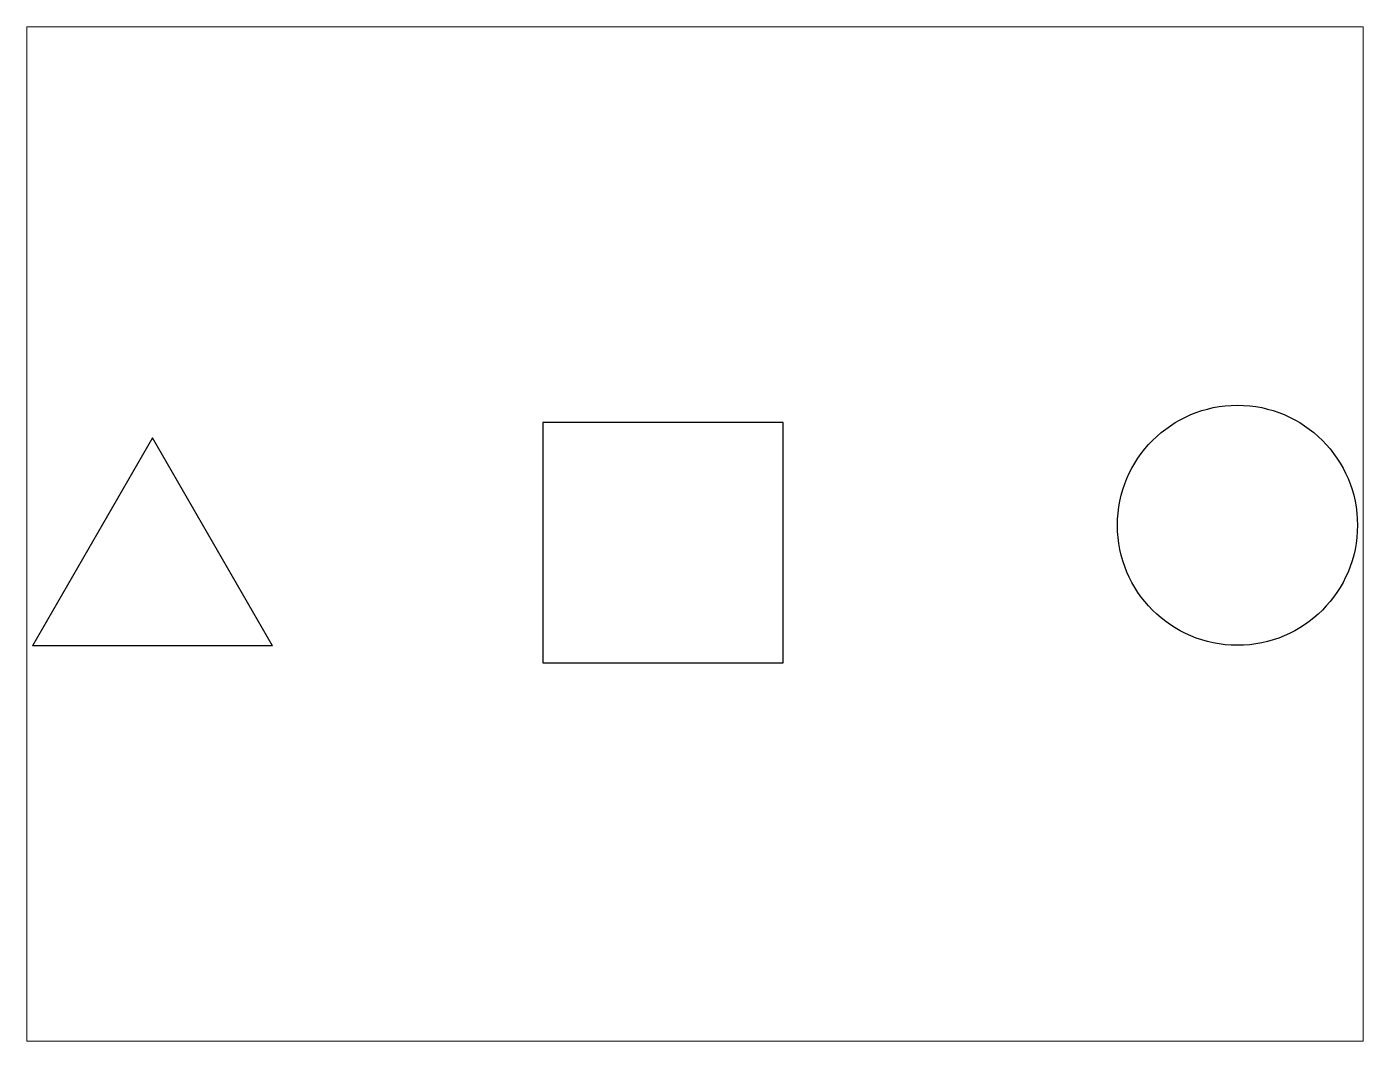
# Paper-space layout 'Layout1' of a CAD drawing. Header units: millimetres. Extents: x 26 to 231, y 20 to 176.
# The model-space entities are those that its viewports show. They can reach past a viewport. Long polylines and large blocks are cut down to what shows.
import ezdxf

# ---------------------------------------------------------------- set-up
doc = ezdxf.new("R2010")
doc.units = ezdxf.units.MM

msp = doc.modelspace()

# ---------------------------------------------------------------- linework, layer by layer
for p, q in [((2408, 1313.49), (2408, 1283.49)), ((2438, 1313.49), (2408, 1313.49)), ((2438, 1283.49), (2438, 1313.49)), ((2359.18, 1311.58), (2344.18, 1285.6)), ((2374.18, 1285.6), (2359.18, 1311.58)), ((2374.18, 1285.6), (2344.18, 1285.6)), ((2408, 1283.49), (2438, 1283.49))]:
    msp.add_line(p, q)
msp.add_circle((2494.81, 1300.66), 15)

psp = doc.layouts.get("Layout1")

# ---------------------------------------------------------------- viewports
at = {"layer": '0'}
psp.add_viewport(center=(128.5, 97.5), size=(205.6, 156), view_center_point=(2427, 1299.57), view_height=126.7621, dxfattribs=at)

doc.saveas('drawing.dxf')
